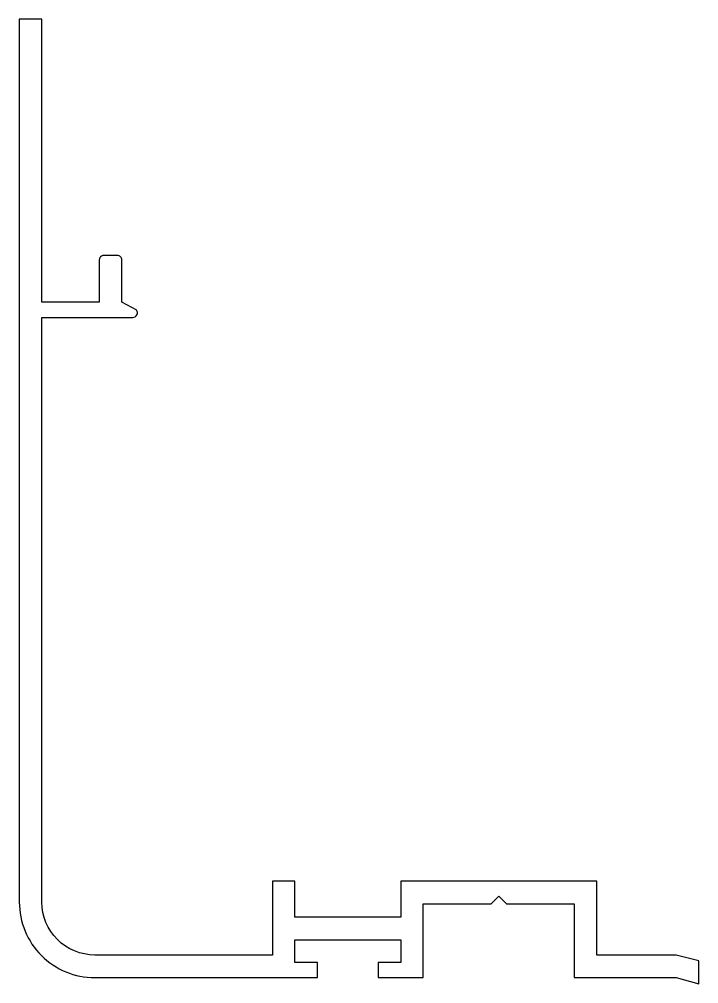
# Model space of a CAD drawing. Extents: x 145.5 to 190.5, y 177.8 to 241.7.
import ezdxf

# ---------------------------------------------------------------- set-up
doc = ezdxf.new("R2010")
doc.units = 0
doc.header["$LTSCALE"] = 15
doc.layers.get('0').update_dxf_attribs({"linetype": 'CONTINUOUS'})

msp = doc.modelspace()

# ---------------------------------------------------------------- linework, layer by layer
at = {"color": 0, "linetype": 'BYBLOCK'}
msp.add_lwpolyline([(188.972, 179.728), (183.732, 179.728), (183.732, 184.628), (170.732, 184.628), (170.732, 182.228), (163.732, 182.228), (163.732, 184.628), (162.232, 184.628), (162.232, 179.728), (153.492, 179.728), (150.472, 179.728, -0.414214), (146.972, 183.228), (146.972, 221.978), (153.001, 221.978, 0.604121), (153.248, 222.448), (152.272, 222.978), (152.272, 225.78, 0.414214), (151.972, 226.08), (151.072, 226.08, 0.414214), (150.772, 225.78), (150.772, 222.978), (146.972, 222.978), (146.972, 241.728), (145.472, 241.728), (145.472, 183.228, 0.414214), (150.472, 178.228), (156.492, 178.228), (165.232, 178.228), (165.232, 179.228), (163.732, 179.228), (163.732, 180.728), (170.732, 180.728), (170.732, 179.228), (169.232, 179.228), (169.232, 178.228), (169.232, 178.228), (172.232, 178.228), (172.232, 183.128), (176.732, 183.128), (177.232, 183.628), (177.732, 183.128), (182.232, 183.128), (182.232, 178.228), (188.972, 178.228), (190.472, 177.826), (190.472, 179.337)], format="xyb", close=True, dxfattribs=at)

doc.saveas('drawing.dxf')
